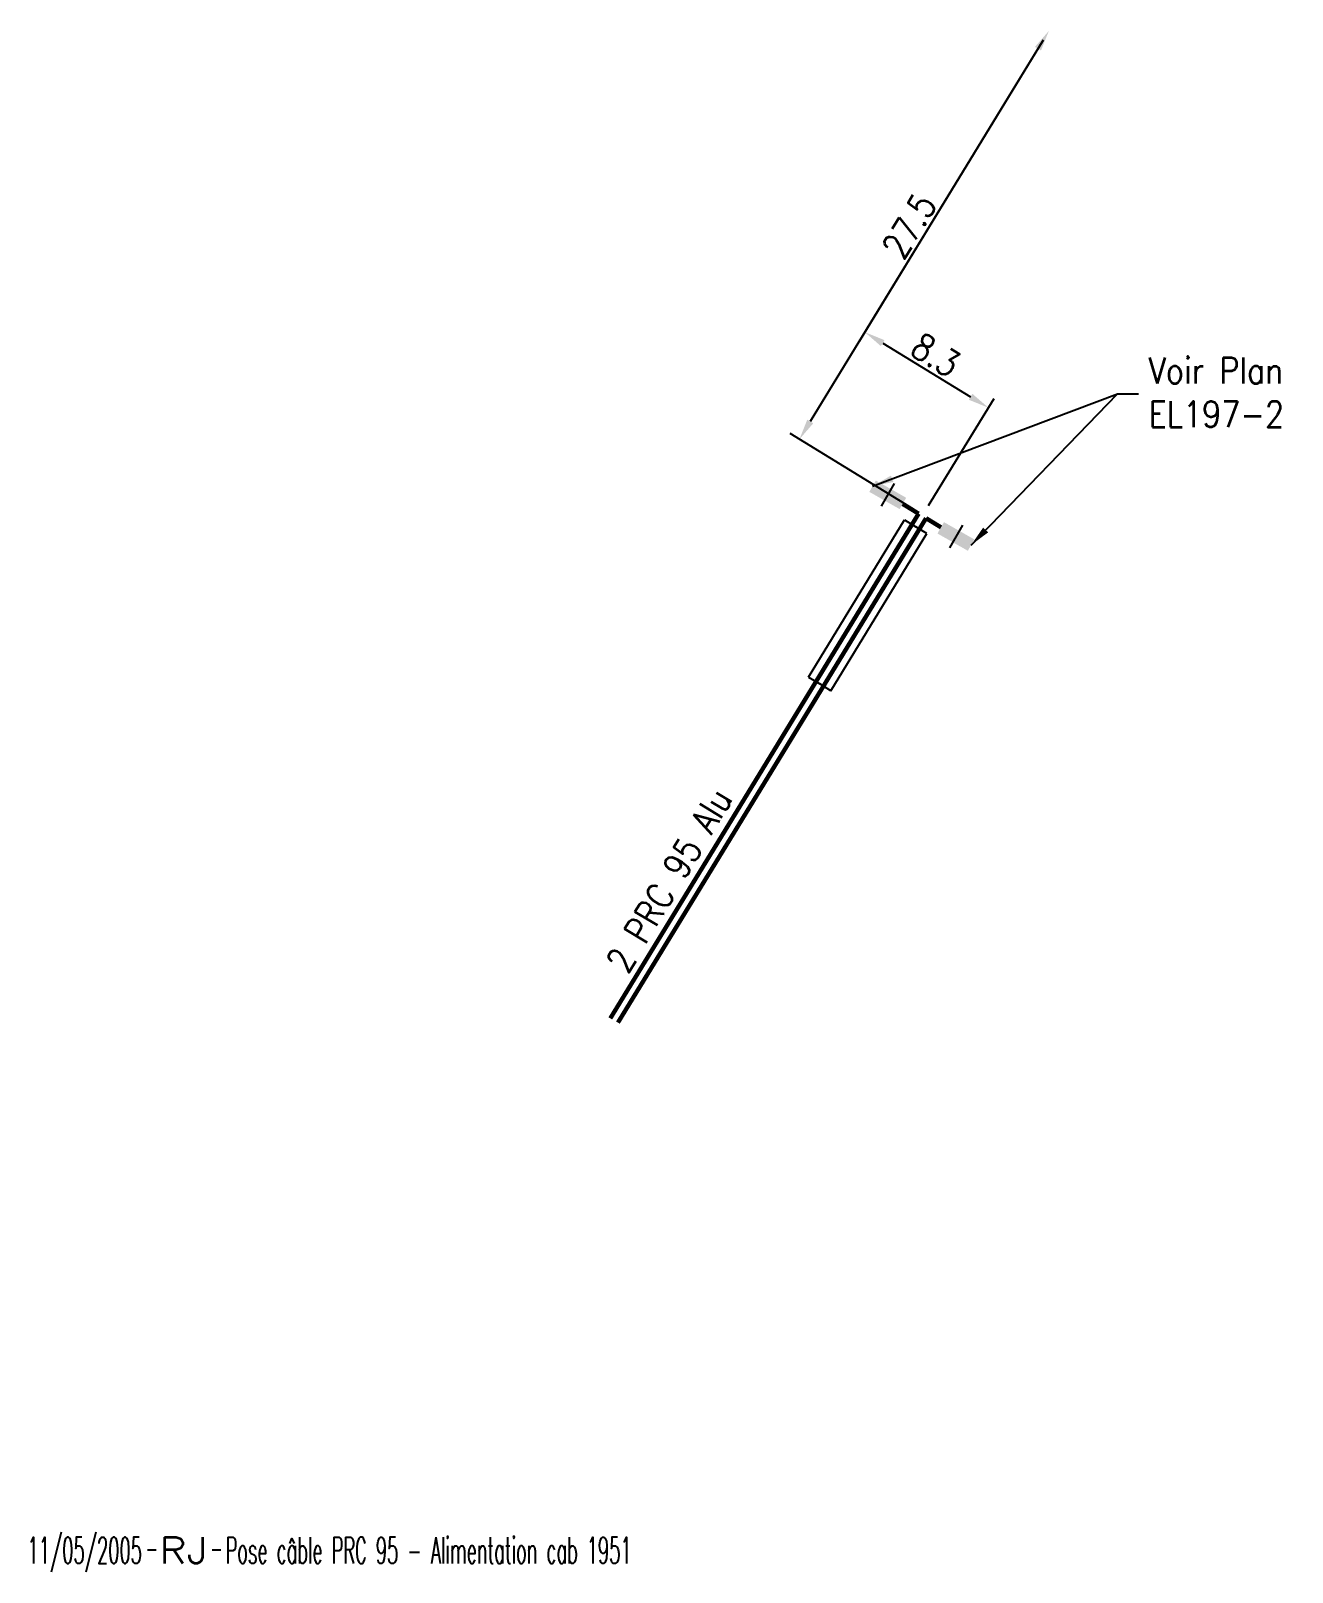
# Model space of a CAD drawing. Header units: millimetres. Extents: x 108078 to 109000, y 127999 to 128987.
# Drawn here: x 108924.2 to 108996.4, y 128899 to 128987.3 of the extents above; entities that cross this region are included whole.
import ezdxf
from ezdxf.enums import TextEntityAlignment as Align

# ---------------------------------------------------------------- set-up
doc = ezdxf.new("R2010")
doc.units = ezdxf.units.MM
doc.header["$PDMODE"] = 34
doc.layers.get('0').update_dxf_attribs({"linetype": 'CONTINUOUS'})
doc.layers.get('DEFPOINTS').update_dxf_attribs({"linetype": 'CONTINUOUS'})
for name, color, linetype in [('M_110', 1, 'M_ST_10'), ('M_300', 7, 'CONTINUOUS'), ('M_400', 7, 'CONTINUOUS')]:
    doc.layers.add(name, color=color, linetype=linetype)
doc.styles.add('M_ROMANS', font='ROMANS.shx', dxfattribs={"width": 0.75})
doc.styles.get("Standard").update_dxf_attribs({"font": 'romans.shx', "width": 0.85})
doc.linetypes.add('M_ST_10', pattern='A,5,-0.3,["++",Standard,S=1,R=0,X=0,Y=-0.5],-2.8', length=8.1)
doc.dimstyles.get("Standard").update_dxf_attribs({"dimtxt": 1.5, "dimasz": 1.2, "dimexe": 0.625, "dimexo": 0.625, "dimgap": 0.25, "dimtad": 1, "dimdec": 1, "dimzin": 0, "dimdsep": 46, "dimtxsty": 'Standard', "dimcen": -0.5, "dimadec": 0, "dimazin": 0, "dimtfac": 1, "dimtdec": 1, "dimtmove": 0, "dimatfit": 3, "dimfxl": 0, "dimtolj": 1, "dimtzin": 0, "dimarcsym": 0})

# ---------------------------------------------------------------- blocks, each defined once
blk = doc.blocks.new('*D40')
at = {"layer": 'DEFPOINTS', "color": 0, "linetype": 'Continuous'}
for p in [(108982.491, 128987.314), (108979.025, 128965.721), (108975.274, 128959.581)]:
    blk.add_point(p, dxfattribs=at)
at = {"layer": 'M_110', "color": 0, "linetype": 'Continuous', "lineweight": -2}
for p, q in [((108982.165, 128986.781), (108971.616, 128969.514)), ((108972.966, 128969.422), (108978.001, 128966.346)), ((108975.6, 128960.115), (108979.351, 128966.254))]:
    blk.add_line(p, q, dxfattribs=at)
at = {"layer": 'M_110', "color": 0, "linetype": 'Continuous'}
for points in [[(108973.07, 128969.593), (108972.862, 128969.251), (108971.942, 128970.048)], [(108978.105, 128966.517), (108977.897, 128966.176), (108979.025, 128965.721)]]:
    blk.add_solid(points, dxfattribs=at)
at = {"layer": 'M_110', "color": 0, "linetype": 'Continuous', "insert": (108976.005, 128968.738), "char_height": 1.5, "attachment_point": 5, "rotation": 328.5786}
blk.add_mtext('\\A1;8.3', dxfattribs=at)
blk = doc.blocks.new('M_300_04')
at = {"color": 0, "linetype": 'Continuous'}
blk.add_line((0, 1.125), (0, -0.375), dxfattribs=at)
blk.add_solid([(-1, 0.75), (-1, 0), (1, 0.75), (1, 0)], dxfattribs=at)
at = {"color": 0, "linetype": 'Continuous', "style": 'M_ROMANS', "width": 0.75, "flags": 3}
for tag, p in [('DEF_LEG', (0, -4.625)), ('DEF_COUP', (0, -7.125)), ('DEF_TYPE', (0, -9.625))]:
    blk.add_attdef(tag, text='', height=1.2, dxfattribs=at).set_placement(p, align=Align.MIDDLE)
blk = doc.blocks.new('*D42')
at = {"layer": 'DEFPOINTS', "color": 0, "linetype": 'Continuous'}
for p in [(108982.491, 128987.314), (108968.192, 128963.908), (108975.274, 128959.581)]:
    blk.add_point(p, dxfattribs=at)
at = {"layer": 'M_110', "color": 0, "linetype": 'Continuous', "lineweight": -2}
for p, q in [((108981.865, 128986.29), (108968.817, 128964.932)), ((108974.741, 128959.907), (108967.658, 128964.234))]:
    blk.add_line(p, q, dxfattribs=at)
at = {"layer": 'M_110', "color": 0, "linetype": 'Continuous'}
for points in [[(108981.694, 128986.395), (108982.036, 128986.186), (108982.491, 128987.314)], [(108968.646, 128965.037), (108968.988, 128964.828), (108968.192, 128963.908)]]:
    blk.add_solid(points, dxfattribs=at)
at = {"layer": 'M_110', "color": 0, "linetype": 'Continuous', "insert": (108974.488, 128976.133), "char_height": 1.5, "attachment_point": 5, "rotation": 58.5786}
blk.add_mtext('\\A1;27.5', dxfattribs=at)
blk = doc.blocks.new('GIS_MODF')
at = {"color": 0, "linetype": 'Continuous', "flags": 128}
for points in [[(-2.176, -0.014), (-1.676, -0.014)], [(1.519, -0.014), (2.019, -0.014)]]:
    blk.add_lwpolyline(points, dxfattribs=at)
at = {"color": 0, "linetype": 'Continuous', "width": 0.5}
blk.add_attdef('DATE', text='', height=1.5, dxfattribs=at).set_placement((-2.502, -0.798), align=Align.RIGHT)
at = {"color": 0, "linetype": 'Continuous', "width": 1.771291}
blk.add_attdef('USER', text='', height=1.5, dxfattribs=at).set_placement((-1.507, -0.798), (1.276, -0.798), align=Align.FIT)
at = {"color": 0, "linetype": 'Continuous', "width": 0.5}
blk.add_attdef('DESC', (2.289, -0.798), '', height=1.5, dxfattribs=at)

msp = doc.modelspace()

# ---------------------------------------------------------------- linework, layer by layer
at = {"layer": 'M_110', "const_width": 0.25, "flags": 128}
for points in [[(108957.358, 128930.734), (108975.024, 128959.65)], [(108957.795, 128930.49), (108975.45, 128959.39)], [(108974.111, 128960.208), (108975.024, 128959.65)], [(108975.45, 128959.39), (108976.308, 128958.866)]]:
    msp.add_lwpolyline(points, dxfattribs=at)
at = {"layer": 'M_400', "color": 7, "linetype": 'CONTINUOUS'}
for p, q in [((108968.717, 128950.286), (108974.219, 128959.292)), ((108974.219, 128959.292), (108974.859, 128958.901)), ((108975.499, 128958.51), (108974.859, 128958.901)), ((108969.997, 128949.504), (108975.499, 128958.51)), ((108968.717, 128950.286), (108969.357, 128949.895)), ((108969.997, 128949.504), (108969.357, 128949.895))]:
    msp.add_line(p, q, dxfattribs=at)

# ---------------------------------------------------------------- block references
at = {"layer": 'M_110', "linetype": 'Continuous'}
ref = msp.add_blockref('GIS_MODF', (108933.018, 128900.3), dxfattribs=at)
ref.add_attrib('DATE', '11/05/2005', dxfattribs={"layer": '0', "color": 0, "linetype": 'Continuous', "height": 1.5, "width": 0.5}).set_placement((108930.516, 128899.502), align=Align.RIGHT)
ref.add_attrib('USER', 'RJ', dxfattribs={"layer": '0', "color": 0, "linetype": 'Continuous', "height": 1.5, "width": 1.180861}).set_placement((108931.51, 128899.502), (108934.294, 128899.502), align=Align.FIT)
ref.add_attrib('DESC', 'Pose câble PRC 95 - Alimentation cab 1951', (108935.306, 128899.502), dxfattribs={"layer": '0', "color": 0, "linetype": 'Continuous', "height": 1.5, "width": 0.5})
at = {"layer": 'M_300', "rotation": 330.4241995387732}
for p in [(108973.072, 128960.403), (108976.976, 128958.018)]:
    msp.add_blockref('M_300_04', p, dxfattribs=at)

# ---------------------------------------------------------------- texts
at = {"layer": 'M_110', "width": 0.85}
msp.add_text('2 PRC 95 Alu', height=1.5, rotation=58.97733, dxfattribs=at).set_placement((108960.736, 128938.656), align=Align.MIDDLE)
at = {"layer": 'M_110', "insert": (108988.208, 128968.603), "char_height": 1.5, "attachment_point": 1}
msp.add_mtext('\\A1;Voir Plan\\PEL197-2', dxfattribs=at)

# ---------------------------------------------------------------- dimensions: what is measured, and where the dimension line sits
at = {"layer": 'M_110', "linetype": 'Continuous'}
dim = msp.add_linear_dim(base=(108968.192, 128963.908), p1=(108982.491, 128987.314), p2=(108975.274, 128959.581), angle=58.5786, text='27.5', dimstyle='Standard', dxfattribs=at)
dim.commit()
dim.dimension.update_dxf_attribs({"geometry": '*D42', "text_midpoint": (108974.488, 128976.133)})
dim = msp.add_linear_dim(base=(108979.025, 128965.721), p1=(108982.491, 128987.314), p2=(108975.274, 128959.581), angle=328.5786, dimstyle='Standard', dxfattribs=at)
dim.commit()
dim.dimension.update_dxf_attribs({"geometry": '*D40', "text_midpoint": (108976.005, 128968.738)})

# ---------------------------------------------------------------- leaders
msp.add_leader([(108972.388, 128961.223), (108986.42, 128966.524)], dimstyle='Standard', override={"dimgap": 0.25, "dimtad": 0}, dxfattribs=at)
at = {"layer": 'M_110', "linetype": 'Continuous', "annotation_type": 0, "has_hookline": 1, "hookline_direction": 0, "text_width": 8.561}
msp.add_leader([(108978.031, 128957.851), (108986.42, 128966.524), (108987.62, 128966.524)], dimstyle='Standard', override={"dimgap": 0.25, "dimtad": 0}, dxfattribs=at)

doc.saveas('drawing.dxf')
